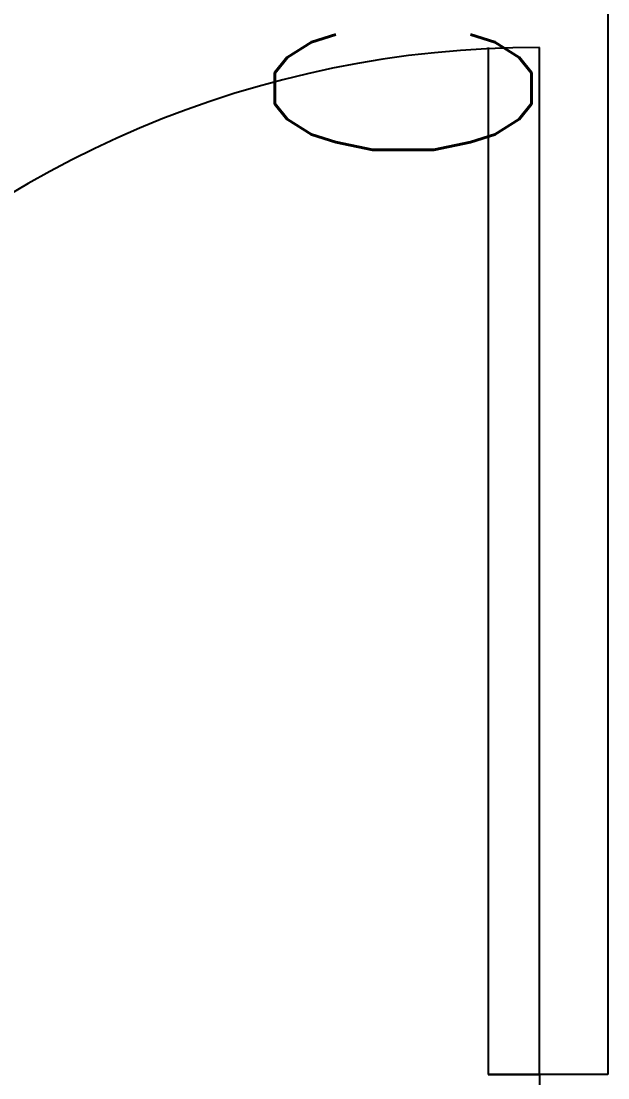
# Model space of a CAD drawing. Header units: inches. Extents: x 542787 to 543192, y 9574025 to 9574373.
# Drawn here: x 543041.848 to 543042.191, y 9574113.843 to 9574114.46 of the extents above; entities that cross this region are included whole.
import ezdxf

# ---------------------------------------------------------------- set-up
doc = ezdxf.new("R2010")
doc.units = ezdxf.units.IN
doc.header["$MEASUREMENT"] = 0
doc.layers.add('I-ARQ', color=8, linetype='Continuous')
doc.layers.add('I-NORMO_INST', color=4, linetype='Continuous')
doc.styles.add('125', font='ROMANS.SHX', dxfattribs={"width": 0.7, "height": 0.25})

msp = doc.modelspace()

# ---------------------------------------------------------------- linework, layer by layer
at = {"layer": 'I-ARQ'}
for p, q in [((543042.19101, 9574115.05451), (543042.19101, 9574113.84451)), ((543042.12101, 9574114.44451), (543042.12101, 9574113.84451)), ((543042.15101, 9574113.84451), (543042.15101, 9574114.44451)), ((543042.19101, 9574113.84451), (543042.12101, 9574113.84451)), ((543042.12101, 9574113.84451), (543042.15101, 9574113.84451)), ((543042.15101, 9574113.84451), (543042.15101, 9574113.80451))]:
    msp.add_line(p, q, dxfattribs=at)
msp.add_arc((543042.15101, 9574113.84451), 0.6, 90, 180, dxfattribs=at)

# ---------------------------------------------------------------- texts
at = {"layer": 'I-NORMO_INST', "style": '125', "width": 0.7}
msp.add_text('CSG', height=0.15, rotation=90, dxfattribs=at).set_placement((543042.14643, 9574114.37112))

doc.saveas('drawing.dxf')
